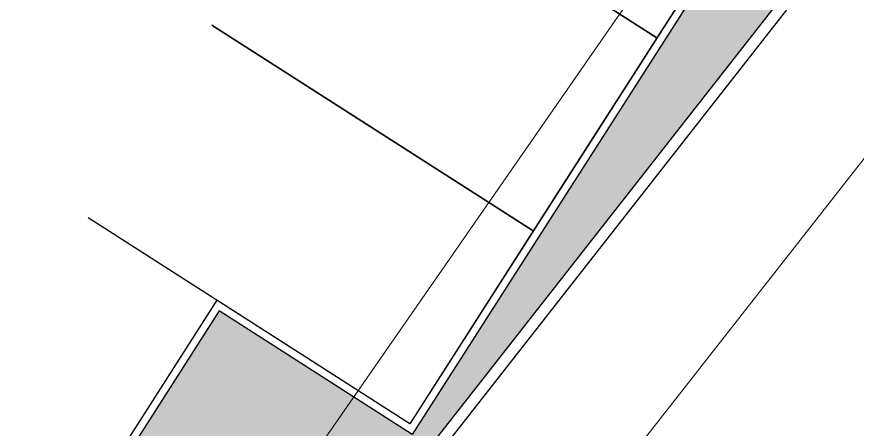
# Model space of a CAD drawing. Header units: inches. Extents: x 249 to 1192, y -18 to 440.
# Drawn here: x 956.36 to 967.36, y 194.92 to 200.32 of the extents above; entities that cross this region are included whole.
import ezdxf

# ---------------------------------------------------------------- set-up
doc = ezdxf.new("R2010")
doc.units = ezdxf.units.IN
doc.header["$MEASUREMENT"] = 0
for name, color, linetype, lineweight in [('DIMENSI', 85, 'Continuous', 20), ('DINDING', 6, 'Continuous', 0), ('PAGAR SITE', 6, 'Continuous', 30), ('RENCANA JALAN', 13, 'Continuous', 15)]:
    doc.layers.add(name, color=color, linetype=linetype, lineweight=lineweight)
for name, color, linetype in [('KANSTEEN', 204, 'Continuous'), ('KENDARAAN', 9, 'Continuous'), ('RUMPUT', 86, 'Continuous')]:
    doc.layers.add(name, color=color, linetype=linetype)
doc.styles.get("Standard").update_dxf_attribs({"font": 'arial.ttf'})
doc.dimstyles.new('UK. GDG PERTEMUAN', dxfattribs={"dimtxt": 0.5, "dimasz": 0.5, "dimexe": 0.5, "dimexo": 0.05, "dimgap": 0.1, "dimtad": 2, "dimdec": 0, "dimlfac": 100, "dimzin": 0, "dimdsep": 46, "dimtxsty": 'Standard', "dimblk": 'OBLIQUE', "dimcen": 0.09, "dimclrd": 8, "dimclre": 256, "dimclrt": 256, "dimadec": 0, "dimazin": 0, "dimtfac": 1, "dimtdec": 0, "dimtofl": 0, "dimtmove": 0, "dimatfit": 3, "dimldrblk": 'OBLIQUE', "dimfxl": 0, "dimtolj": 1, "dimtzin": 0, "dimarcsym": 0})
pattern_1 = [(57.36874968947846, (-1.13686837721616e-13, 150.3474551388494), (-0.0535506494527033, 0.244197313478704), [0.046875, -0.30667839075]), (12.36874968947846, (-1.13686837721616e-13, 150.3474551388494), (-0.05355064946683093, 0.2441973135431277), [0.04687499999999999, -0.2031249999999999]), (102.3687496894784, (-1.13686837721616e-13, 150.3474551388494), (-0.2441973135431277, -0.05355064946683093), [0.04687499999999999, -0.203125])]

# ---------------------------------------------------------------- blocks, each defined once
blk = doc.blocks.new('_Oblique')
at = {"color": 0, "linetype": 'ByBlock', "lineweight": -2}
blk.add_line((-0.5, -0.5), (0.5, 0.5), dxfattribs=at)
blk = doc.blocks.new('*D151')
at = {"layer": 'DEFPOINTS', "color": 0}
for p in [(239.54448145212, 239.8570203634465), (197.9183556917595, 186.7456651351838), (199.4931264406561, 185.5114355630786)]:
    blk.add_point(p, dxfattribs=at)
at = {"layer": 'DIMENSI', "lineweight": -2}
for p, q in [((239.5838348570016, 239.8261770574592), (241.9063202986494, 238.0059246715967)), ((197.9577090966412, 186.7148218291966), (200.2801945382889, 184.8945694433341))]:
    blk.add_line(p, q, dxfattribs=at)
at = {"layer": 'DIMENSI', "color": 8, "lineweight": -2}
blk.add_line((241.1192522010166, 238.6227907913413), (199.4931264406561, 185.5114355630786), dxfattribs=at)
for p, rotation in [((241.1192522010166, 238.6227907913413), 51.91235863842284), ((199.4931264406561, 185.5114355630786), 231.9123586384228)]:
    blk.add_blockref('_Oblique', p, dxfattribs=dict(at, rotation=rotation))
at = {"layer": 'DIMENSI', "insert": (220.8872157682856, 211.6117325930077), "char_height": 1.25, "attachment_point": 5, "rotation": 51.91235863842281}
blk.add_mtext('\\A1;67.48', dxfattribs=at)
blk = doc.blocks.new('TAPAK')
at = {"layer": 'PAGAR SITE'}
for points in [[(139.8030665763735, 187.3690741418828), (137.84560980871, 188.2685178808201), (144.9357596205815, 206.6483920818373), (129.9734477652098, 218.6556809006473), (147.8531234604804, 253.7936992966494), (152.2845818887893, 251.4217517426239), (170.0457614442041, 244.61386010742), (173.9541275252621, 249.1971732825822), (185.5825499774351, 262.9761678494497), (190.5190300749963, 271.0225809786882), (198.3754611163797, 266.6320808600244), (239.5444814521198, 239.8570203634463), (197.9183556917595, 186.7456651351839), (197.4016729373661, 184.0955634519815), (182.0766370042201, 196.8058495875406), (172.7601028856106, 184.6568458416861), (169.8431924775636, 181.4162851384394), (164.0755296469461, 173.7295325424264), (162.3114334203818, 174.9607641451378)], [(139.8571582898389, 187.5092966922086), (138.0362682734078, 188.3459885423828), (145.1151815070778, 206.6967340367756), (130.1624403588543, 218.6963423416355), (147.9173587668499, 253.5891815783497), (152.2221003628903, 251.2850594784531), (170.0910920203197, 244.4358432732685), (174.0685134918042, 249.1001372148669), (185.7044857051702, 262.8880778033369), (190.5715742339467, 270.8213833702856), (198.2978960855188, 266.5035936732237), (239.3253559860834, 239.8205997156313), (197.7780338227756, 186.8097910974575), (197.3028268650324, 184.3724216519392), (182.0524409361768, 197.0207945287829), (172.6446656806694, 184.7528099581029), (169.7272282753677, 181.5116637838079), (164.042532339159, 173.9354838772376), (162.4015125935179, 175.0808156006901)]]:
    blk.add_lwpolyline(points, dxfattribs=at)
at = {"layer": 'RENCANA JALAN'}
blk.add_lwpolyline([(238.8186076660272, 246.4668074431007), (180.9058510639857, 163.0774370909467, 0.3362561549102545), (181.0457218854317, 159.6889200181071, 4.598988858042809)], format="xyb", dxfattribs=at)
at = {"layer": 'DIMENSI'}
dim = blk.add_aligned_dim(p1=(239.54448145212, 239.8570203634465), p2=(197.9183556917595, 186.7456651351838), distance=2.0008062245603324, text='67.48', dimstyle='UK. GDG PERTEMUAN', override={"dimtxt": 1.25, "dimasz": 1, "dimexe": 1}, dxfattribs=at)
dim.commit()
dim.dimension.update_dxf_attribs({"geometry": '*D151', "text_midpoint": (220.8872157682856, 211.6117325930077)})

msp = doc.modelspace()

# ---------------------------------------------------------------- hatches: boundary and pattern name
at = {"layer": 'RUMPUT'}
h = msp.add_hatch(dxfattribs=at)
h.set_pattern_fill('GRASS', color=256, scale=0.25, angle=-32.63125031052153, style=0)
h.set_pattern_definition(pattern_1)
edge = h.paths.add_edge_path(flags=17)
edge.add_line((928.2641801358428, 238.1271219383081), (928.210257116251, 238.0429060968166))
edge.add_line((928.210257116251, 238.0429060968166), (927.4523145428276, 238.5282132731405))
edge.add_line((927.4523145428276, 238.5282132731405), (927.9376217191517, 239.2861558465638))
edge.add_line((927.9376217191517, 239.2861558465638), (944.9810419464962, 265.7187626837782))
edge.add_line((944.9810419464962, 265.7187626837782), (944.6881731201453, 265.9062852588823))
edge.add_line((944.6881731201453, 265.9062852588823), (940.4070226355533, 258.9280528368603))
edge.add_line((940.4070226355533, 258.9280528368603), (924.793628950703, 240.4758183067917))
edge.add_line((924.793628950703, 240.4758183067918), (906.9246372932736, 247.3250345119762))
edge.add_line((906.9246372932736, 247.3250345119762), (902.6198956972331, 249.6291566118728))
edge.add_line((902.6198956972331, 249.6291566118728), (887.5537847216923, 220.0204940367008))
edge.add_line((887.5537847216923, 220.0204940367008), (887.5839640358096, 220.0011703593785))
edge.add_line((887.5839640358096, 220.0011703593785), (891.4664214464029, 226.0647109467683))
edge.add_line((891.4664214464029, 226.0647109467683), (893.1507382762344, 224.9862505549363))
edge.add_line((893.1507382762344, 224.9862505549363), (895.8468892558132, 229.1970426295128))
edge.add_line((895.8468892558132, 229.1970426295128), (898.4575803420504, 227.5254290221743))
edge.add_line((898.4575803420504, 227.5254290221743), (900.9840555867964, 225.9077384344269))
edge.add_line((900.9840555867964, 225.9077384344269), (903.1766002224102, 224.503862094208))
edge.add_line((903.1766002224102, 224.503862094208), (906.037006076289, 222.6723572589328))
edge.add_line((906.037006076289, 222.6723572589328), (908.5634813210348, 221.0546666711856))
edge.add_line((908.5634813210348, 221.0546666711856), (911.0899565657807, 219.4369760834385))
edge.add_arc((911.5752637421048, 220.1949186568622), 0.8999999999999068, 237.3687496894809, 417.3687496894814)
edge.add_line((912.0605709184289, 220.9528612302859), (909.534095673683, 222.570551818033))
edge.add_line((909.534095673683, 222.570551818033), (907.0076204289372, 224.1882424057802))
edge.add_line((907.0076204289372, 224.1882424057802), (905.42870871042, 225.1992123850987))
edge.add_line((905.42870871042, 225.1992123850987), (904.4811451841912, 225.8059329935278))
edge.add_line((904.4811451841912, 225.8059329935278), (901.9546699394456, 227.4236235812754))
edge.add_line((901.9546699394456, 227.4236235812754), (899.4281946946995, 229.0413141690227))
edge.add_line((899.4281946946995, 229.0413141690227), (896.8175036084623, 230.7129277763615))
edge.add_line((896.8175036084623, 230.7129277763615), (899.5136545880415, 234.9237198509381))
edge.add_line((899.5136545880415, 234.9237198509381), (897.8293377582105, 236.00218024277))
edge.add_line((897.8293377582105, 236.00218024277), (901.7117951688039, 242.0657208301597))
edge.add_line((901.7117951688039, 242.0657208301597), (903.3961119986349, 240.9872604383278))
edge.add_line((903.3961119986349, 240.9872604383278), (906.0922629782136, 245.1980525129046))
edge.add_line((906.0922629782136, 245.1980525129046), (921.3353302881802, 235.4379859668289))
edge.add_line((921.3353302881802, 235.4379859668289), (926.4724966191635, 232.1486817717427))
edge.add_line((926.4724966191635, 232.1486817717427), (923.7225291895685, 227.8538402938037))
edge.add_line((923.7225291895685, 227.8538402938037), (919.463051469438, 221.1432149451381))
edge.add_line((919.463051469438, 221.1432149451381), (919.6768221338963, 221.0063385626959))
edge.add_line((919.6768221338963, 221.0063385626959), (925.0547665600767, 229.3244415627794))
edge.add_arc((932.3615963517667, 223.5711608990821), 9.300000000000063, 66.3350080141156, 141.7836714338509, ccw=False)
edge.add_line((936.0945068641441, 232.0891054343901), (936.5596564253325, 232.8155662671032))
edge.add_line((936.5596564253325, 232.8155662671032), (928.2641801358428, 238.1271219383082))
edge = h.paths.add_edge_path()
edge.add_arc((902.0036540352787, 201.3876506392976), 2.899999999999944, 21.48045213667681, 57.36874968948014)
edge.add_line((903.5674216034344, 203.829910042552), (886.5721298860623, 214.7119178929705))
edge.add_line((886.5721298860623, 214.7119178929705), (889.268280865641, 218.9227099675464))
edge.add_line((889.268280865641, 218.9227099675464), (887.5537847216923, 220.0204940367008))
edge.add_line((887.5537847216923, 220.0204940367008), (884.8649772892378, 214.7363173751585))
edge.add_line((884.8649772892378, 214.7363173751585), (899.8177184374614, 202.7367090702986))
edge.add_line((899.8177184374614, 202.7367090702986), (892.7388052037915, 184.3859635759057))
edge.add_line((892.7388052037915, 184.3859635759057), (893.0458401206889, 184.2448822308663))
edge.add_line((893.0458401206889, 184.2448822308663), (904.7022274439961, 202.44958357398))
edge = h.paths.add_edge_path()
edge.add_arc((936.7399936000422, 195.4112244067168), 1.89999999999996, 57.36874968947894, 147.3687496894797)
edge.add_line((935.1398926117032, 196.4357617789567), (918.3671724142149, 170.2404790178616))
edge.add_line((918.3671724142149, 170.2404790178616), (918.7450692695428, 169.9754589107608))
edge.add_line((918.7450692695428, 169.9754589107608), (936.7549778665604, 193.0607695623063))
edge.add_line((936.7549778665604, 193.0607695623063), (952.0053637954162, 180.4123966854627))
edge.add_line((952.0053637954162, 180.4123966854627), (952.4805707531592, 182.8497661309809))
edge.add_line((952.4805707531592, 182.8497661309809), (994.0278929164666, 235.8605747491551))
edge.add_line((994.0278929164666, 235.8605747491551), (953.0004330159019, 262.5435687067472))
edge.add_line((953.0004330159019, 262.5435687067472), (949.137272090116, 264.7024635552781))
edge.add_line((949.137272090116, 264.7024635552781), (945.2741111643296, 266.861358403809))
edge.add_line((945.2741111643296, 266.861358403809), (940.4070226355533, 258.9280528368603))
edge.add_line((940.4070226355533, 258.9280528368603), (924.793628950703, 240.4758183067917))
edge.add_line((924.793628950703, 240.4758183067918), (906.9246372932736, 247.3250345119762))
edge.add_line((906.9246372932736, 247.3250345119762), (902.6198956972331, 249.6291566118728))
edge.add_line((902.6198956972331, 249.6291566118728), (887.5537847216923, 220.0204940367008))
edge.add_line((887.5537847216923, 220.0204940367008), (887.5839640358096, 220.0011703593785))
edge.add_line((887.5839640358096, 220.0011703593785), (891.4664214464029, 226.0647109467683))
edge.add_line((891.4664214464029, 226.0647109467683), (893.1507382762344, 224.9862505549363))
edge.add_line((893.1507382762344, 224.9862505549363), (895.8468892558132, 229.1970426295128))
edge.add_line((895.8468892558132, 229.1970426295128), (898.4575803420504, 227.5254290221743))
edge.add_line((898.4575803420504, 227.5254290221743), (900.9840555867964, 225.9077384344269))
edge.add_line((900.9840555867964, 225.9077384344269), (903.1766002224102, 224.503862094208))
edge.add_line((903.1766002224102, 224.503862094208), (906.037006076289, 222.6723572589328))
edge.add_line((906.037006076289, 222.6723572589328), (908.5634813210348, 221.0546666711856))
edge.add_line((908.5634813210348, 221.0546666711856), (911.0899565657807, 219.4369760834385))
edge.add_arc((911.5752637421048, 220.1949186568622), 0.8999999999999068, 237.3687496894809, 417.3687496894814)
edge.add_line((912.0605709184289, 220.9528612302859), (909.534095673683, 222.570551818033))
edge.add_line((909.534095673683, 222.570551818033), (907.0076204289372, 224.1882424057802))
edge.add_line((907.0076204289372, 224.1882424057802), (905.42870871042, 225.1992123850987))
edge.add_line((905.42870871042, 225.1992123850987), (904.4811451841912, 225.8059329935278))
edge.add_line((904.4811451841912, 225.8059329935278), (901.9546699394456, 227.4236235812754))
edge.add_line((901.9546699394456, 227.4236235812754), (899.4281946946995, 229.0413141690227))
edge.add_line((899.4281946946995, 229.0413141690227), (896.8175036084623, 230.7129277763615))
edge.add_line((896.8175036084623, 230.7129277763615), (899.5136545880415, 234.9237198509381))
edge.add_line((899.5136545880415, 234.9237198509381), (897.8293377582105, 236.00218024277))
edge.add_line((897.8293377582105, 236.00218024277), (901.7117951688039, 242.0657208301597))
edge.add_line((901.7117951688039, 242.0657208301597), (903.3961119986349, 240.9872604383278))
edge.add_line((903.3961119986349, 240.9872604383278), (906.0922629782136, 245.1980525129046))
edge.add_line((906.0922629782136, 245.1980525129046), (921.3353302881802, 235.4379859668289))
edge.add_line((921.3353302881802, 235.4379859668289), (926.4724966191635, 232.1486817717427))
edge.add_line((926.4724966191635, 232.1486817717427), (923.7225291895685, 227.8538402938037))
edge.add_line((923.7225291895685, 227.8538402938037), (919.463051469438, 221.1432149451381))
edge.add_line((919.463051469438, 221.1432149451381), (919.6768221338963, 221.0063385626959))
edge.add_line((919.6768221338963, 221.0063385626959), (925.0547665600767, 229.3244415627794))
edge.add_arc((932.3615963517667, 223.5711608990821), 9.300000000000063, 66.3350080141156, 141.7836714338509, ccw=False)
edge.add_line((936.0945068641441, 232.0891054343901), (936.5596564253325, 232.8155662671032))
edge.add_line((936.5596564253325, 232.8155662671032), (928.2641801358428, 238.1271219383082))
edge.add_line((928.2641801358428, 238.1271219383081), (928.210257116251, 238.0429060968166))
edge.add_line((928.210257116251, 238.0429060968166), (927.4523145428276, 238.5282132731405))
edge.add_line((927.4523145428276, 238.5282132731405), (927.9376217191517, 239.2861558465638))
edge.add_line((927.9376217191517, 239.2861558465638), (944.9810419464962, 265.7187626837782))
edge.add_line((944.9810419464962, 265.7187626837782), (944.8968261050046, 265.7726857033697))
edge.add_line((944.8968261050046, 265.7726857033697), (945.3821332813287, 266.5306282767932))
edge.add_line((945.3821332813287, 266.5306282767932), (945.0378815538875, 265.6220840357166))
edge.add_line((945.0378815538875, 265.6220840357167), (966.3961127163826, 251.8283722682141))
edge.add_line((966.3961127163826, 251.8283722682141), (987.2184795251611, 238.4959056741984))
edge.add_line((987.2184795251611, 238.4959056741984), (987.7848094723096, 239.3803879124368))
edge.add_line((987.7848094723096, 239.3803879124368), (987.3024339253069, 238.4415765959837))
edge.add_line((987.3024339253069, 238.4415765959837), (987.976155706937, 238.0101864792329))
edge.add_line((987.976155706937, 238.0101864792329), (989.8828169332336, 236.9080762407978))
edge.add_line((989.8828169332336, 236.9080762407978), (990.456695261496, 236.5406245619924))
edge.add_line((990.456695261496, 236.5406245619924), (978.5775728439761, 217.9538006475311))
edge.add_line((978.5775728439761, 217.9538006475311), (977.5716846833687, 218.6082348150211))
edge.add_line((977.5716846833687, 218.6082348150211), (973.9826760007684, 213.1882625206376))
edge.add_arc((963.9830200851625, 219.4284287330935), 11.78697555735094, 271.6088435800943, 328.0342658814109, ccw=False)
edge.add_line((964.3139503599156, 207.6460996788343), (963.9111392153794, 207.5327163177247))
edge.add_line((963.9111392153794, 207.5327163177247), (963.6031439829554, 207.2494292874127))
edge.add_line((963.6031439829554, 207.2494292874126), (962.2875738019667, 205.2953188658096))
edge.add_line((962.2875738019667, 205.2953188658096), (966.4964052996175, 202.6004232347034))
edge.add_line((966.4964052996175, 202.6004232347034), (961.5354874971925, 194.8525658174829))
edge.add_line((961.5354874971925, 194.8525658174829), (959.0090122524454, 196.4702564052309))
edge.add_line((959.0090122524454, 196.4702564052309), (955.8275540965427, 191.5015217572303))
edge.add_line((955.8275540965427, 191.5015217572303), (953.0774800973728, 187.2065138411622))
edge.add_line((953.0774800973728, 187.2065138411622), (937.7645309722822, 197.0113253950558))
h = msp.add_hatch(dxfattribs=at)
h.set_pattern_fill('GRASS', color=256, scale=0.25, angle=-32.63125031052153, style=0)
h.set_pattern_definition(pattern_1)
edge = h.paths.add_edge_path()
edge.add_line((944.6616194077268, 265.863002973527), (944.9535297677759, 265.6760941000285))
edge.add_line((944.9535297677759, 265.6760941000285), (944.9810419464962, 265.7187626837782))
edge.add_line((944.9810419464962, 265.7187626837782), (944.8968261050046, 265.7726857033697))
edge.add_line((944.8968261050046, 265.7726857033697), (945.3821332813287, 266.5306282767932))
edge.add_line((945.3821332813287, 266.5306282767932), (946.1400758547524, 266.0453211004692))
edge.add_line((946.1400758547524, 266.0453211004692), (987.7311629355853, 239.2966038760912))
edge.add_line((987.7311629355853, 239.2966038760912), (987.7848094723096, 239.3803879124368))
edge.add_line((987.7848094723096, 239.3803879124368), (988.542752045733, 238.8950807361128))
edge.add_line((988.542752045733, 238.8950807361128), (987.976155706937, 238.0101864792329))
edge.add_line((987.976155706937, 238.0101864792329), (989.8828169332336, 236.9080762407978))
edge.add_line((989.8828169332336, 236.9080762407978), (990.456695261496, 236.5406245619924))
edge.add_line((990.456695261496, 236.5406245619924), (978.5775728439763, 217.9538006475308))
edge.add_line((978.5775728439763, 217.9538006475308), (977.5716846833687, 218.6082348150209))
edge.add_line((977.5716846833687, 218.6082348150209), (973.9826760007684, 213.1882625206373))
edge.add_arc((963.983020085164, 219.4284287330915), 11.78697555734887, 271.60884358008735, 328.03426588141417, ccw=False)
edge.add_line((964.3139503599156, 207.6460996788343), (963.9111392153794, 207.5327163177247))
edge.add_line((963.9111392153794, 207.5327163177247), (963.6031439829554, 207.2494292874126))
edge.add_line((963.6031439829554, 207.2494292874126), (962.2875738019667, 205.2953188658096))
edge.add_line((962.2875738019667, 205.2953188658096), (966.4964052996175, 202.6004232347034))
edge.add_line((966.4964052996175, 202.6004232347034), (961.5354874971925, 194.8525658174829))
edge.add_line((961.5354874971925, 194.8525658174829), (959.0090122524454, 196.4702564052309))
edge.add_line((959.0090122524454, 196.4702564052309), (953.0774800973728, 187.2065138411622))
edge.add_line((953.0774800973728, 187.2065138411622), (937.7645309722822, 197.0113253950558))
edge.add_arc((936.7399936000422, 195.4112244067168), 1.89999999999995, 57.36874968947883, 147.3687496894803)
edge.add_line((935.1398926117032, 196.4357617789567), (918.3671724142149, 170.2404790178616))
edge.add_line((918.3671724142149, 170.2404790178616), (918.7450692695428, 169.9754589107608))
edge.add_line((918.7450692695428, 169.9754589107608), (936.7549778665604, 193.0607695623063))
edge.add_line((936.7549778665604, 193.0607695623063), (952.0053637954162, 180.4123966854627))
edge.add_line((952.0053637954162, 180.4123966854627), (952.4805707531592, 182.8497661309809))
edge.add_line((952.4805707531592, 182.8497661309809), (994.0278929164666, 235.8605747491551))
edge.add_line((994.0278929164666, 235.8605747491551), (953.0004330159019, 262.5435687067472))
edge.add_line((953.0004330159019, 262.5435687067472), (945.2741111643296, 266.861358403809))
edge.add_line((945.2741111643296, 266.861358403809), (944.6616194077268, 265.863002973527))
edge = h.paths.add_edge_path()
edge.add_line((927.5389045125903, 239.1270715606151), (939.6293338939829, 258.0089640506233))
edge.add_line((939.6293338939829, 258.0089640506233), (924.793628950703, 240.4758183067918))
edge.add_line((924.793628950703, 240.4758183067918), (906.9246372932736, 247.3250345119762))
edge.add_line((906.9246372932736, 247.3250345119762), (902.6198956972331, 249.6291566118728))
edge.add_line((902.6198956972331, 249.6291566118728), (887.5537847216923, 220.0204940367008))
edge.add_line((887.5537847216923, 220.0204940367008), (887.5839640358096, 220.0011703593785))
edge.add_line((887.5839640358096, 220.0011703593785), (891.4664214464029, 226.0647109467683))
edge.add_line((891.4664214464029, 226.0647109467683), (893.1507382762344, 224.9862505549363))
edge.add_line((893.1507382762344, 224.9862505549363), (895.8468892558132, 229.1970426295128))
edge.add_line((895.8468892558132, 229.1970426295128), (911.0899565657807, 219.4369760834385))
edge.add_arc((911.5752637421048, 220.1949186568622), 0.8999999999999188, 237.3687496894814, 417.3687496894813)
edge.add_line((912.0605709184289, 220.9528612302859), (896.8175036084623, 230.7129277763615))
edge.add_line((896.8175036084623, 230.7129277763615), (899.5136545880415, 234.9237198509381))
edge.add_line((899.5136545880415, 234.9237198509381), (897.8293377582105, 236.00218024277))
edge.add_line((897.8293377582105, 236.00218024277), (901.7117951688039, 242.0657208301597))
edge.add_line((901.7117951688039, 242.0657208301597), (903.3961119986349, 240.9872604383278))
edge.add_line((903.3961119986349, 240.9872604383278), (906.0922629782136, 245.1980525129046))
edge.add_line((906.0922629782136, 245.1980525129046), (926.4724966191635, 232.1486817717427))
edge.add_line((926.4724966191635, 232.1486817717427), (923.7225291895685, 227.8538402938034))
edge.add_line((923.7225291895685, 227.8538402938034), (919.463051469438, 221.1432149451381))
edge.add_line((919.463051469438, 221.1432149451381), (919.6768221338963, 221.0063385626959))
edge.add_line((919.6768221338963, 221.0063385626959), (925.0547665600767, 229.3244415627793))
edge.add_arc((932.3615963517668, 223.5711608990819), 9.3000000000002, 66.33500801411662, 141.7836714338508, ccw=False)
edge.add_line((936.0945068641441, 232.0891054343901), (936.4790483788139, 232.6896743100139))
edge.add_line((936.4790483788139, 232.6896743100139), (927.7208167662686, 238.2975301061033))
edge.add_line((927.7208167662686, 238.2975301061033), (927.6671702295447, 238.2137460697578))
edge.add_line((927.6671702295447, 238.2137460697578), (927.077659339104, 238.5912072068986))
edge.add_line((927.077659339104, 238.5912072068986), (927.4551204762449, 239.1807180973389))
edge.add_line((927.4551204762449, 239.1807180973389), (927.5389045125903, 239.1270715606151))

# ---------------------------------------------------------------- linework, layer by layer
at = {"layer": 'DINDING'}
msp.add_lwpolyline([(894.1468256476227, 183.7389836816773), (892.7388052037915, 184.3859635759057), (899.8177184374614, 202.7367090702986), (884.8649772892378, 214.7363173751585), (902.6198956972332, 249.6291566118728), (906.9246372932736, 247.3250345119762), (924.7936289507029, 240.4758183067918), (940.4070226355533, 258.9280528368603), (945.2741111643297, 266.861358403809), (949.137272090116, 264.7024635552781), (953.0004330159019, 262.5435687067471), (994.0278929164667, 235.8605747491551), (952.4805707531593, 182.8497661309809), (952.0053637954162, 180.4123966854627), (936.7549778665604, 193.0607695623063), (918.7450692695428, 169.9754589107608), (917.3018798450047, 170.9875716353452)], dxfattribs=at)
at = {"layer": 'KANSTEEN'}
for points in [[(977.541824967798, 218.7472069215089), (977.4878606776383, 218.6627709906705), (973.9036956846513, 213.2503685325997, -0.2453192679028253), (964.3099760409765, 207.7460206715685, 0.239029466686969), (963.5201911776876, 207.305275792211), (962.1474743639577, 205.2662813923822), (966.3582664385343, 202.5701304128035), (961.5051946752926, 194.990704678566), (958.9787194305455, 196.608395266314), (955.7433382550512, 191.5554447768218), (953.0471872754728, 187.3446527022453), (937.8184539918739, 197.0955412365474, 0.4142135623730865), (935.0556767702118, 196.4896847985483), (935.0556767702118, 196.4896847985483), (918.285226831968, 170.297947680745)], [(977.6260859395137, 218.6933544503909), (977.5716846833687, 218.6082348150211), (973.9875164526997, 213.1958274677673, -0.2453014755722566), (964.3139503599156, 207.6460996788343, 0.2390294666869749), (963.6031439829554, 207.2494292874126), (962.2875738019661, 205.2953188658099), (966.4964052996174, 202.6004232347034), (961.5354874971925, 194.8525658174829), (959.0090122524455, 196.4702564052309), (955.8275540965427, 191.5015217572303), (953.0774800973727, 187.2065138411622), (937.7645309722823, 197.0113253950558, 0.4142135623730755), (935.1398926117033, 196.4357617789568), (918.3694426734595, 170.2440246611534)]]:
    msp.add_lwpolyline(points, format="xyb", dxfattribs=at)
at = {"layer": 'KENDARAAN'}
for points in [[(962.1474743639577, 205.2662813923822), (966.3582664385343, 202.5701304128035), (964.740575850787, 200.0436551680576), (960.5297837762105, 202.7398061476364)], [(960.5297837762105, 202.7398061476364), (964.7405758507871, 200.0436551680576), (963.1228852630398, 197.5171799233117), (958.9120931884634, 200.2133309028905)], [(958.9120931884632, 200.2133309028906), (963.1228852630398, 197.5171799233119), (961.5051946752926, 194.990704678566), (957.2944026007161, 197.6868556581448)]]:
    msp.add_lwpolyline(points, dxfattribs=at)

# ---------------------------------------------------------------- block references
at = {"layer": 'DINDING'}
msp.add_blockref('TAPAK', (754.7025369303852, -3.960024966478187), dxfattribs=at)

doc.saveas('drawing.dxf')
